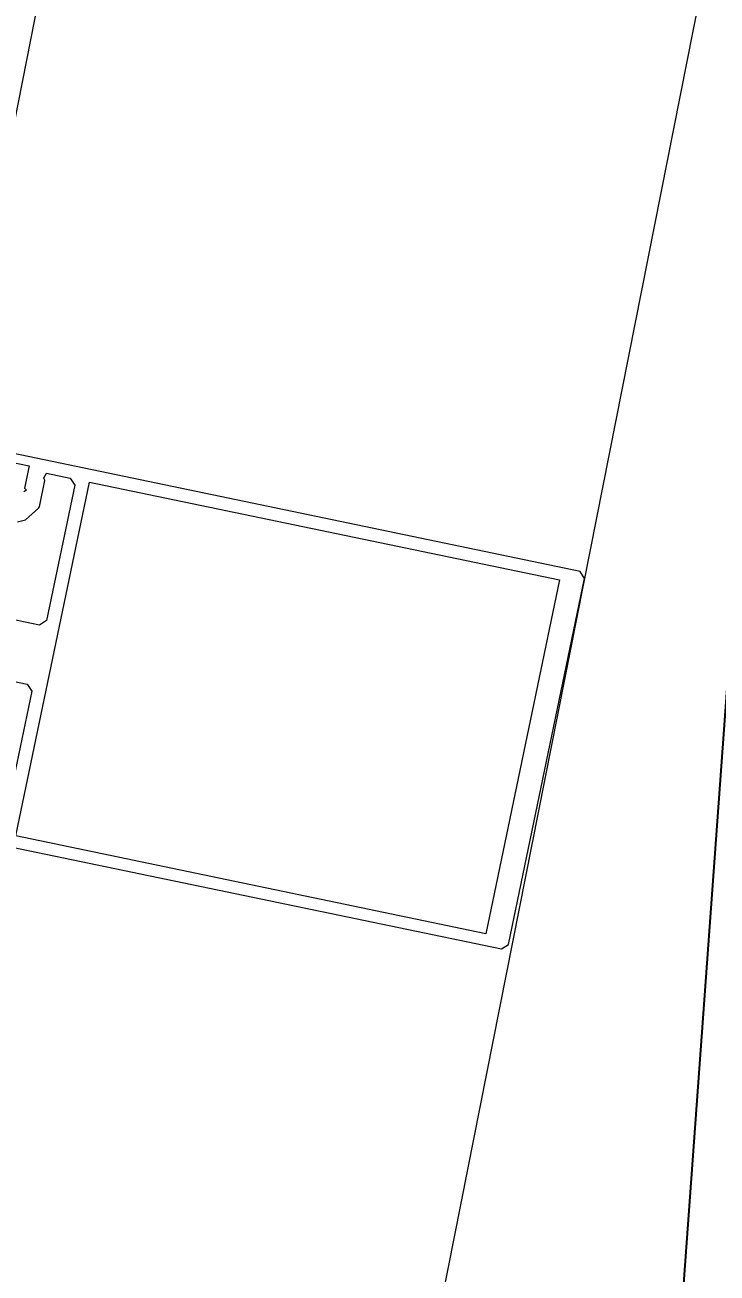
# Model space of a CAD drawing. Header units: millimetres. Extents: x -314343 to 8741575, y 21428 to 162031.
# Drawn here: x -214717.4 to -214602.6, y 120067.5 to 120274.6 of the extents above; entities that cross this region are included whole.
import ezdxf
from ezdxf import colors
from ezdxf.entities.mleader import LeaderData, LeaderLine
from ezdxf.math import Vec2, Vec3

# ---------------------------------------------------------------- set-up
doc = ezdxf.new("R2010")
doc.units = ezdxf.units.MM
doc.header["$MEASUREMENT"] = 0
doc.layers.get('0').update_dxf_attribs({"color": 250, "lineweight": 9})
for name, color, linetype, lineweight in [('АР_Навесной фасад', 147, 'Continuous', 5), ('АР_Перегородки витражные', 152, 'Continuous', 13), ('АР_Сущ Несущая стена', 216, 'Continuous', 30)]:
    doc.layers.add(name, color=color, linetype=linetype, lineweight=lineweight)
for name, color, linetype in [('ТХ_привязки ЭО', 222, 'Continuous'), ('ТХ_привязки_ВК', 82, 'Continuous'), ('ТХ_привязки_ОВ', 200, 'Continuous')]:
    doc.layers.add(name, color=color, linetype=linetype)
doc.styles.add('Standart Arial', font='arial.ttf', dxfattribs={"width": 0.7, "height": 250})

# ---------------------------------------------------------------- blocks, each defined once
blk = doc.blocks.new('стойка витр.')
at = {"lineweight": 0, "ltscale": 100, "transparency": 33554687}
for points in [[(-25.21116718812846, 23.15742577453057), (-20.53714279274573, 24.92985650197079), (-19.19699615391437, 21.39579562939616), (-18.76855027934653, 21.29748815141647), (-18.98085410959902, 20.82581386800302)], [(-17.16517298531835, 16.03773513642955), (-16.24131551088067, 17.04008095841709), (-15.46667035139399, 19.81128934778826), (-15.4391308168415, 20.08251046122314), (-17.03864790883381, 24.30054944750736), (-17.39634782800567, 24.5561396704943), (-17.47095398549573, 25.44057095424068), (-13.70890040838276, 26.86717441076325), (-12.4510803312005, 26.30097287951503), (-4.305940852005733, 4.821667629301373), (-4.8720624113339, 3.563811556159635), (-32.68827406296623, -6.984337978748954)], [(-29.14341260807123, -16.33238676948531), (-1.327200956468005, -5.784237234569446), (-0.06938087928574532, -6.350438765824947), (8.118987008783733, -27.94374036834779)], [(-3.953589570330223, -35.65123370236688), (88.61521743849153, -0.5483364844694734), (89.18141896976158, 0.709483592720062), (67.18472618525266, 58.71630840156286), (65.92687011216185, 59.2824299609274), (-26.6419368966599, 24.17953274302999)]]:
    blk.add_lwpolyline(points, dxfattribs=at)
blk.add_lwpolyline([(63.8117502759269, 56.26367979055794), (85.07351613373612, 0.1949089383633691), (10.63088292890461, -28.03438542609365), (-10.63088292890461, 28.03438542610093)], close=True, dxfattribs=at)
blk = doc.blocks.new('A$Ca602dfc3')
at = {"layer": 'АР_Навесной фасад', "color": 252, "ltscale": 100}
for p, q in [((-214.9143329445506, -3567.86971288723), (-574.8111688935896, -5482.475480035937)), ((-111.5294565996155, -3604.630618687734), (-465.2379882461391, -5476.12769300006))]:
    blk.add_line(p, q, dxfattribs=at)
at = {"layer": 'АР_Перегородки витражные', "color": 252, "rotation": 327.9724738192307}
blk.add_blockref('стойка витр.', (-371.4321129837292, -4527.812932075775), dxfattribs=at)
blk = doc.blocks.new('_DotSmall')
at = {"color": 0, "linetype": 'ByBlock', "const_width": 0.5}
blk.add_lwpolyline([(-0.0625, 0, 1), (0.0625, 0, 1)], format="xyb", close=True, dxfattribs=at)

msp = doc.modelspace()

# ---------------------------------------------------------------- linework, layer by layer
at = {"layer": 'АР_Сущ Несущая стена', "color": 252, "lineweight": 18, "ltscale": 100}
msp.add_arc((-206027.0669955889, 118394.7790860279), 9148.859753025108, 94.87234083844325, 175.1978222414782, dxfattribs=at)

# ---------------------------------------------------------------- block references
at = {"color": 252, "ltscale": 100, "rotation": 359.5025506726814}
msp.add_blockref('A$Ca602dfc3', (-214302.0799229122, 124693.8340292937), dxfattribs=at)

# ---------------------------------------------------------------- leaders
at = {"layer": 'ТХ_привязки ЭО'}
ml = msp.add_multileader_mtext('Standard', dxfattribs=at)
ml.set_content('АП на Н-1500 от УЧП Э. по 35кВт 3Ф 380В.\\PКабель питания должен быть пятипроводным с сечением жил не менее 16 мм2, иметь маслостойкую оболочку и должен быть не легче, чем обычный шнур с оболочкой из полихлоропренового или другого эквивалентного синтетического, покрытого эластомерной оболочкой материала (кодовое обозначение 60245 IEC 57).\\PКабель питания в распределительном щите должен быть подключен к трехфазной пятипроводной системе с отдельным нулевым рабочим и защитным проводниками (3/N/PE 400В 50Гц). Кабель питания к пароконвектомату должен быть подключен через дифференциальный автоматический выключатель с номинальным током отключения 80А, реагирующим на ток утечки 30мА. Дифференциальный автоматический выключатель должен обеспечивать гарантированное отключение всех полюсов от сети питания и иметь зазор между контактами не менее 3мм на всех полюсах.\\PЗаземляющий провод пароконвектомата должен быть подключен к системе зазем- ления типа TN-S или TN-C-S по ГОСТ Р 50571.2-94.', color=256, style='Standart Arial')
ml.set_leader_properties()
ml.set_arrow_properties(name='DOTSMALL')
ml.build(insert=Vec2(0, 0))
ml.multileader.update_dxf_attribs({"text_left_attachment_type": 6, "text_right_attachment_type": 6, "dogleg_length": 50, "arrow_head_size": 100})
ctx = ml.context
ctx.base_point, ctx.char_height, ctx.arrow_head_size, ctx.landing_gap_size, ctx.plane_origin = Vec3(-213103.1682112166, 147806.443687807, -171.0743708751597), 200, 100, 0.09, Vec3(-197117.3241324938, 146666.1698223389, -171.0743708751597)
ctx.left_attachment, ctx.right_attachment = 6, 6
notes = []
notes.append((ctx, [(0, (1, 1, 0), (-213153.1682112166, 147806.443687807, -171.0743708751597), (1, 0), 50, [(0, [(-215174.9978094898, 115671.332443364, -171.0743708751597)], 0, [])])]))
ctx.mtext.insert, ctx.mtext.width, ctx.mtext.defined_height, ctx.mtext.flow_direction = Vec3(-213103.0782112165, 148046.443687807, -171.0743708751597), 10255.27475988358, 5617.113889574359, 5
ml = msp.add_multileader_mtext('Standard', dxfattribs=at)
ml.set_content('\\A1;\\pxql,t3;П057_Пароконвектомат 20 уровней\\P35кВт 3Ф 380В\\P{\\A0;Розетка силовая 380В -1шт. на высоте 1500 мм от у.ч.п.,\\Pпредусмотреть ГРИБОК (аварийная кнопка) над розеткой, предусмотреть контактно-штепсельный разъем (не входит в комплект поставки оборудования)}', color=256, style='Standart Arial')
ml.set_leader_properties()
ml.set_arrow_properties(name='DOTSMALL')
ml.build(insert=Vec2(0, 0))
ml.multileader.update_dxf_attribs({"text_left_attachment_type": 6, "text_right_attachment_type": 6, "dogleg_length": 50, "arrow_head_size": 100})
ctx = ml.context
ctx.base_point, ctx.char_height, ctx.arrow_head_size, ctx.landing_gap_size, ctx.plane_origin = Vec3(-212860.7637750318, 143496.8280801744, -171.1068050482477), 200, 100, 0.09, Vec3(-200817.5656147694, 149649.7790082095, -171.1068050482477)
ctx.left_attachment, ctx.right_attachment = 6, 6
notes.append((ctx, [(0, (1, 1, 0), (-212910.7637750318, 143496.8280801744, -171.1068050482477), (1, 0), 50, [(1, [(-214926.5, 115670.5, -171.1068050482477)], 0, [])])]))
ctx.mtext.insert, ctx.mtext.width, ctx.mtext.defined_height, ctx.mtext.flow_direction = Vec3(-212860.6737750318, 143755.6275344718, -171.1068050482477), 6112.898607926749, 5836.583890470031, 5
at = {"layer": 'ТХ_привязки ЭО', "color": 1}
ml = msp.add_multileader_mtext('Standard', dxfattribs=at)
ml.set_content('\\A1;\\pxql,t3;доп.оборуд-е 0,5кВт 1Ф 220В\\P{\\A0;Розетка 220В - 1 шт. Высота размещения 1200мм от у.ч.п.}', color=1, style='Standart Arial')
ml.set_leader_properties()
ml.set_arrow_properties(name='DOTSMALL')
ml.build(insert=Vec2(0, 0))
ml.multileader.update_dxf_attribs({"text_left_attachment_type": 6, "text_right_attachment_type": 6, "dogleg_length": 50, "arrow_head_size": 100})
ctx = ml.context
ctx.base_point, ctx.char_height, ctx.arrow_head_size, ctx.landing_gap_size, ctx.plane_origin = Vec3(-212858.3637409619, 141448.8908575437, -0.0324341780879234), 200, 100, 0.09, Vec3(-183872.5785405378, 140825.6552386492, -0.0324341780879234)
ctx.left_attachment, ctx.right_attachment = 6, 6
notes.append((ctx, [(0, (1, 1, 0), (-212908.3637409619, 141448.8908575437, -0.0324341780879234), (1, 0), 50, [(2, [(-214681.6171261227, 118343.5085835971, -0.0324341780879234)], 0, [])])]))
ctx.mtext.insert, ctx.mtext.width, ctx.mtext.defined_height, ctx.mtext.flow_direction = Vec3(-212858.2737409619, 141707.6903118411, -0.0324341780879234), 3390.717265523446, 5907.595800020553, 5
at = {"layer": 'ТХ_привязки ЭО'}
ml = msp.add_multileader_mtext('Standard', dxfattribs=at)
ml.set_content('\\A1;\\pxql,t3;П237_Плита электрическая 6 конфорок\\P20кВт 3Ф 380В\\PВывод кабеля 380В/3Ф, длина кабеля не менее 2м,\\Pвыпуск кабеля - металлическая\\Pгильза высотой 50 мм, кабель в металлорукаве\\P\\pq*,tz;{\\A0;Подключение изделия к трехфазной электрической сети 3N/РЕ 400В 50Гц осуществлять с помощью пятипроводного многожильного медного кабеля с отдельным нулевым рабочим и защитным проводником. Сечение жил подводящего кабеля питания должно быть не менее  6 мм2 .\\PОболочка подводящего кабеля должна быть выполнена из маслостойкой оболочки, защитными гибкими кабелями не легче обычных шнуров с оболочкой из полихлорпропилена или другой равноценной синтетической оболочкой (код обозначения 60245 IEC57). (Например, кабель ПРМ, КГН и т.п.).\\PНоминальное поперечное сечение проводов, из которых изготовлены питающие шнуры, должно быть не меньше 5х6,0\\Pü надёжно заземлить плиту, подсоединив заземляющий проводник шнура питания к заземляющему зажиму контура заземления цеха. Плиту рекомендуется подключать к системе заземления, соответствующей типу TN-S или TN-C-S по ГОСТ Р 50571.2-94 (МЭК364).}', color=256, style='Standart Arial')
ml.set_leader_properties()
ml.set_arrow_properties(name='DOTSMALL')
ml.build(insert=Vec2(0, 0))
ml.multileader.update_dxf_attribs({"text_left_attachment_type": 6, "text_right_attachment_type": 6, "dogleg_length": 50, "arrow_head_size": 100})
ctx = ml.context
ctx.base_point, ctx.char_height, ctx.arrow_head_size, ctx.landing_gap_size, ctx.plane_origin = Vec3(-238280.7750357937, 137437.7936758974, -0.03243416719416244), 200, 100, 0.09, Vec3(-199602.0201875982, 144386.8747006413, -0.03243416719416244)
ctx.left_attachment, ctx.right_attachment, ctx.text_align_type = 6, 6, 2
notes.append((ctx, [(1, (1, 1, 0), (-227854.0738898183, 137437.7936758974, -0.03243416719416244), (-1, 0), 50, [(1, [(-214293.1955288273, 112560.2614966954, -0.03243416719416244)], 0, [])])]))
ctx.mtext.insert, ctx.mtext.width, ctx.mtext.defined_height, ctx.mtext.alignment, ctx.mtext.flow_direction = Vec3(-227904.1638898182, 137696.5931301948, -0.03243416719416244), 10451.23947532098, 5691.75405338799, 3, 5
at = {"layer": 'ТХ_привязки ЭО', "color": 1}
ml = msp.add_multileader_mtext('Standard', dxfattribs=at)
ml.set_content('\\A1;\\pxql,t3;доп.оборуд-е 0,5кВт 1Ф 220В\\P{\\A0;Розетка 220В - 1 шт. Высота размещения 1200мм от у.ч.п.}', color=1, style='Standart Arial')
ml.set_leader_properties()
ml.set_arrow_properties(name='DOTSMALL')
ml.build(insert=Vec2(0, 0))
ml.multileader.update_dxf_attribs({"text_left_attachment_type": 6, "text_right_attachment_type": 6, "dogleg_length": 50, "arrow_head_size": 100})
ctx = ml.context
ctx.base_point, ctx.char_height, ctx.arrow_head_size, ctx.landing_gap_size, ctx.plane_origin = Vec3(-230956.4513018421, 129557.7645478931, -0.0324341780879234), 200, 100, 0.09, Vec3(-183464.5785405378, 132051.6466550521, -0.0324341780879234)
ctx.left_attachment, ctx.right_attachment, ctx.text_align_type = 6, 6, 2
notes.append((ctx, [(1, (1, 1, 0), (-228254.6751217602, 129557.7645478931, -0.0324341780879234), (-1, 0), 50, [(2, [(-214273.6171261227, 109569.5, -0.0324341780879234)], 0, [])])]))
ctx.mtext.insert, ctx.mtext.width, ctx.mtext.defined_height, ctx.mtext.alignment, ctx.mtext.flow_direction = Vec3(-228304.7651217602, 129816.5640021905, -0.0324341780879234), 3390.717265523446, 5907.595800020553, 3, 5
at = {"layer": 'ТХ_привязки ЭО'}
ml = msp.add_multileader_mtext('Standard', dxfattribs=at)
ml.set_content('\\A1;\\pxql,t3;П037_Весы настольные\\P0,025кВт 1Ф 220В\\P{\\A0;Розетка силовая 220В - 1 шт. Высота размещения 1200мм от у.ч.п.}', color=256, style='Standart Arial')
ml.set_leader_properties()
ml.set_arrow_properties(name='DOTSMALL')
ml.build(insert=Vec2(0, 0))
ml.multileader.update_dxf_attribs({"text_left_attachment_type": 6, "text_right_attachment_type": 6, "dogleg_length": 50, "arrow_head_size": 100})
ctx = ml.context
ctx.base_point, ctx.char_height, ctx.arrow_head_size, ctx.landing_gap_size, ctx.plane_origin = Vec3(-231448.6396959991, 126176.7579445739, -0.0324341780879234), 200, 100, 0.09, Vec3(-201075.8726372306, 143486.3809229941, -0.0324341780879234)
ctx.left_attachment, ctx.right_attachment, ctx.text_align_type = 6, 6, 2
notes.append((ctx, [(1, (1, 1, 0), (-228018.3096277863, 126176.7579445739, -0.0324341780879234), (-1, 0), 50, [(0, [(-214531.1217656115, 109575.9913831862, -0.0324341780879234)], 0, [])])]))
ctx.mtext.insert, ctx.mtext.width, ctx.mtext.defined_height, ctx.mtext.alignment, ctx.mtext.flow_direction = Vec3(-228068.3996277862, 126435.5573988713, -0.0324341780879234), 3390.717265523446, 5907.595800020553, 3, 5
at = {"layer": 'ТХ_привязки_ВК', "lineweight": 20}
ml = msp.add_multileader_mtext('Standard', dxfattribs=at)
ml.set_content('\\pxql,t3;П057_{\\A1;Пароконвектомат 20 уровней\\P\\ptz;}Сливной лоток с гидрозатвором и   трапом со съемной решеткой из нерж.  стали, 300х300 мм, размер ячейки 33х33 мм, разрыв струи. Отвод от трапов выполнить в безраструбных трубах.', color=256, style='Standart Arial')
ml.set_leader_properties()
ml.set_arrow_properties(name='DOTSMALL')
ml.build(insert=Vec2(0, 0))
ml.multileader.update_dxf_attribs({"text_left_attachment_type": 6, "text_right_attachment_type": 6, "dogleg_length": 50, "arrow_head_size": 100})
ctx = ml.context
ctx.base_point, ctx.char_height, ctx.arrow_head_size, ctx.landing_gap_size, ctx.plane_origin = Vec3(-212703.4817593271, 140364.3479734602, -171.0743708801597), 200, 100, 0, Vec3(-193054.6671103955, 114893.552302721, -171.0743708801597)
ctx.left_attachment, ctx.right_attachment = 6, 6
notes.append((ctx, [(1, (1, 1, 0), (-212753.4817593271, 140364.3479734602, -171.0743708801597), (1, 0), 50, [(0, [(-214457.8566012584, 115511.6419890866, -171.0743708801597)], 0, [])])]))
ctx.mtext.insert, ctx.mtext.width, ctx.mtext.flow_direction = Vec3(-212703.4817593271, 140623.1474277576, -171.0743708801597), 6715.275682706852, 5
at = {"layer": 'ТХ_привязки_ОВ'}
ml = msp.add_multileader_mtext('Standard', dxfattribs=at)
ml.set_content('\\A1;\\pxql,t3;П483_Зонт приточно-вытяжной \\Pна Н-2180 Вытяжка 1150 м3/ч, приток - 400 м3/ч\\PПодключить к вытяжке воздуховодом для температуры 120 С. Предусмотреть подведение воздуховодов вытяжной/приточной и вытяжной вентиляции, выполнить подключение зонтов к системе производственной вентиляции. Предусмотреть подвесы/шпильки в местах установки зонта.', color=256, style='Standart Arial')
ml.set_leader_properties()
ml.set_arrow_properties(name='DOTSMALL')
ml.build(insert=Vec2(0, 0))
ml.multileader.update_dxf_attribs({"text_left_attachment_type": 6, "text_right_attachment_type": 6, "dogleg_length": 50, "arrow_head_size": 100})
ctx = ml.context
ctx.base_point, ctx.char_height, ctx.arrow_head_size, ctx.landing_gap_size, ctx.plane_origin = Vec3(-233839.5, 128637), 200, 100, 0.09, Vec3(-199066.3292350713, 145493.6828898162)
ctx.left_attachment, ctx.right_attachment, ctx.text_align_type = 6, 6, 2
notes.append((ctx, [(1, (1, 1, 0), (-228371.7210914052, 128637), (-1, 0), 50, [(1, [(-214535.3528135226, 112794.7957369155)], 0, [])])]))
ctx.mtext.insert, ctx.mtext.width, ctx.mtext.defined_height, ctx.mtext.alignment, ctx.mtext.flow_direction = Vec3(-228421.8110914052, 128895.7994542974), 5557.677613923268, 5836.583890470031, 3, 5
for ctx, leaders in notes:
    for number, flags, end, landing, length, lines in leaders:
        leader = LeaderData()
        leader.index, (leader.has_last_leader_line, leader.has_dogleg_vector, leader.attachment_direction) = number, flags
        leader.last_leader_point, leader.dogleg_vector, leader.dogleg_length = Vec3(end), Vec3(landing), length
        for number, points, colour, breaks in lines:
            line = LeaderLine()
            line.index, line.vertices, line.color, line.breaks = number, Vec3.list(points), colors.encode_raw_color(colour), breaks
            leader.lines.append(line)
        ctx.leaders.append(leader)

doc.saveas('drawing.dxf')
